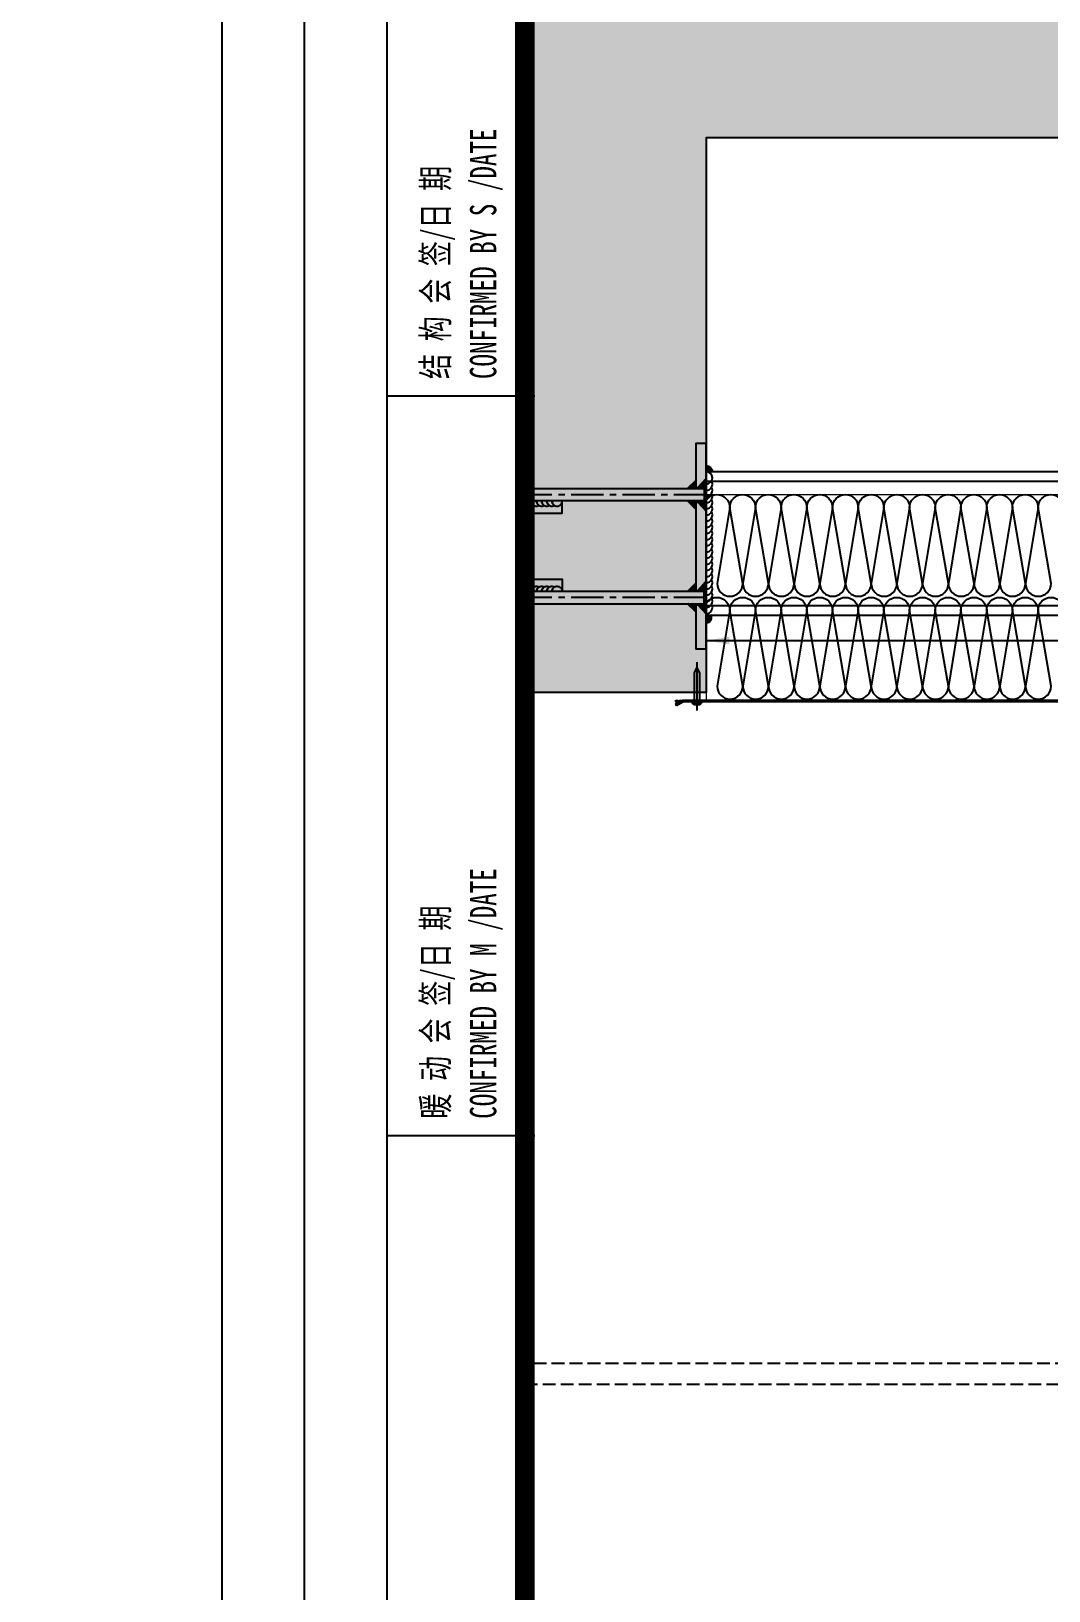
# Model space of a CAD drawing. Extents: x -8792 to 174344, y -43961 to 62816.
# Drawn here: x 2158 to 3148, y -9037 to -7519 of the extents above; entities that cross this region are included whole.
import ezdxf
from ezdxf.enums import TextEntityAlignment as Align
from ezdxf.xclip import XClip

# ---------------------------------------------------------------- set-up
doc = ezdxf.new("R2010")
doc.units = 0
doc.header["$LTSCALE"] = 50
doc.header["$XCLIPFRAME"] = 0
for name, pattern in [('CENTER', [2, 1.25, -0.25, 0.25, -0.25]), ('DASH', [0.35, 0.25, -0.1]), ('DOT2', [0.125, 0, -0.125]), ('HIDDEN', [0.375, 0.25, -0.125]), ('HIDDEN2', [0.1875, 0.125, -0.0625]), ('JIS_08_15', [17.25, 15, -0.75, 0.75, -0.75])]:
    doc.linetypes.add(name, pattern=pattern)
for name, color, linetype in [('#分隔线', 1, 'JIS_08_15'), ('#填充层', 8, 'Continuous'), ('#标注', 1, 'Continuous'), ('#焊缝', 1, 'Continuous'), ('#结构边线+内凹外凸边线', 5, 'Continuous'), ('#配件', 11, 'Continuous'), ('#钢材', 34, 'Continuous'), ('0-焊缝', 10, 'Continuous'), ('0-钢材投影', 40, 'Continuous'), ('1 标注线 辅助线', 1, 'CENTER'), ('2017_11-sheet-L2$0$C-SHET-TTLB', 11, 'Continuous'), ('6 附件', 6, 'Continuous'), ('8 填充 焊缝', 8, 'Continuous'), ('A-FLOR-OTLN', 4, 'DOT2'), ('C-SHET-SHBD', 11, 'Continuous'), ('C-SHET-TTLB', 11, 'Continuous'), ('DIM', 173, 'Continuous'), ('Fill', 8, 'Continuous'), ('STEEL', 34, 'Continuous'), ('TK', 7, 'Continuous'), ('吊顶', 7, 'Continuous'), ('通-图框-文字', 4, 'Continuous')]:
    doc.layers.add(name, color=color, linetype=linetype)
doc.layers.add('TC1_hatch', color=251, linetype='Continuous', lineweight=13)
doc.styles.add('2017_11-sheet-L2$0$SHEET-ECADI', font='', dxfattribs={"width": 0.7})
doc.styles.add('JHZX', font='jrs.shx', dxfattribs={"width": 0.6, "bigfont": 'jhz.shx'})
doc.styles.add('XD-2008', font='xd-hzs.shx', dxfattribs={"width": 0.7, "bigfont": 'xd-hztxt.shx'})
doc.styles.add('XD2008', font='@1romans.shx', dxfattribs={"width": 0.7, "bigfont": '!hztxt.shx'})
doc.styles.get('2017_11-sheet-L2$0$SHEET-ECADI').set_extended_font_data('SimHei')
doc.dimstyles.new('JZBZ-15', dxfattribs={"dimscale": 15, "dimtxt": 3, "dimasz": 1.5, "dimexe": 1, "dimexo": 1, "dimgap": 0.5, "dimtad": 1, "dimdec": 0, "dimdsep": 46, "dimtxsty": 'JHZX', "dimblk1": 'ARCHTICK', "dimblk2": 'ARCHTICK', "dimsah": 1, "dimcen": 0, "dimclrd": 1, "dimclre": 1, "dimclrt": 2, "dimadec": 3, "dimazin": 2, "dimtfac": 1, "dimtdec": 0, "dimtix": 1, "dimtmove": 0, "dimatfit": 3, "dimfxl": 0, "dimtolj": 1, "dimlwd": -1, "dimlwe": -1, "dimarcsym": 0})

# ---------------------------------------------------------------- blocks, each defined once
blk = doc.blocks.new('A$Cbd8d7c8c')
at = {"layer": 'A-FLOR-OTLN', "color": 8}
blk.add_lwpolyline([(-22721.2, -15689.9), (-43719.4, -33393.2, 0.413756), (-43991.6, -36561, 0.189672), (122158.2, -126683, 0.414786), (124666, -124719.5), (133885.2, -48361.9, 0.379931), (116453.3, -23207.9, 0.236452)], format="xyb", dxfattribs=at)
at = {"layer": '吊顶', "const_width": 3}
blk.add_lwpolyline([(36525.2, -42886.2, 0.056654), (31389.8, -41079.3), (30859.1, -40957.8, -0.112536), (21289.5, -36343.7, -0.028917), (3039, -19971, 0.413532), (-633.6, -19953.4), (-31397.9, -50352.8, 0.414781), (-31416.3, -54033.3, 0.170492), (123964.3, -129414.7, 0.412564), (126841.2, -127143.2), (136317.5, -48655.6, 1.269195), (87076.8, -54393.3)], format="xyb", dxfattribs=at)
blk = doc.blocks.new('*U138')
at = {"layer": '#分隔线'}
blk.add_line((38.6, 0), (-8.4, 0), dxfattribs=at)
at = {"layer": '#配件'}
blk.add_line((0, -2.5), (0, 2.5), dxfattribs=at)
blk.add_lwpolyline([(28.1, 2.5), (0, 2.5), (0, 4.8, 0.198788), (-3, 2.4), (-3, -2.4, 0.198788), (0, -4.8), (0, -2.5), (28.1, -2.5), (33.1, 0)], format="xyb", close=True, dxfattribs=at)
blk.add_lwpolyline([(-2.4, 3.2), (-2, 2.7, -0.304141), (-1.9, 1.6), (-2, 1.5, 0.444452), (-1.7, 0.8), (-1.2, 0.1, -0.390174), (-1.2, -0.1), (-1.7, -0.8, 0.444452), (-2, -1.5), (-1.9, -1.6, -0.304141), (-2, -2.7), (-2.4, -3.2)], format="xyb", dxfattribs=at)
blk = doc.blocks.new('*U209')
at = {"layer": '0-焊缝'}
for centre, end in [((3996.5, 3047.7), 180), ((4001.5, 3047.7), 120), ((4006.5, 3047.7), 120), ((4011.5, 3047.7), 120), ((4016.5, 3047.7), 120), ((4021.5, 3047.7), 120), ((4026.5, 3047.7), 120), ((4031.5, 3047.7), 120), ((4036.5, 3047.7), 120), ((4041.5, 3047.7), 120), ((4046.5, 3047.7), 120), ((4051.5, 3047.7), 120), ((4056.5, 3047.7), 120), ((4061.5, 3047.7), 120), ((4066.5, 3047.7), 120), ((4071.5, 3047.7), 120), ((4076.5, 3047.7), 120), ((4081.5, 3047.7), 120), ((4086.5, 3047.7), 120), ((4091.5, 3047.7), 120), ((4096.5, 3047.7), 120), ((4101.5, 3047.7), 120)]:
    blk.add_arc(centre, 5, 0, end, dxfattribs=at)
blk = doc.blocks.new('*U288')
at = {"layer": '#焊缝'}
for centre, end in [((3996.5, 3047.7), 180), ((4001.5, 3047.7), 120), ((4006.5, 3047.7), 120), ((4011.5, 3047.7), 120), ((4016.5, 3047.7), 120), ((4021.5, 3047.7), 120), ((4026.5, 3047.7), 120)]:
    blk.add_arc(centre, 5, 0, end, dxfattribs=at)
blk = doc.blocks.new('*U289')
at = {"layer": '#焊缝'}
for centre, end in [((3996.5, 3047.7), 180), ((4001.5, 3047.7), 120), ((4006.5, 3047.7), 120), ((4011.5, 3047.7), 120), ((4016.5, 3047.7), 120), ((4021.5, 3047.7), 120), ((4026.5, 3047.7), 120)]:
    blk.add_arc(centre, 5, 0, end, dxfattribs=at)
blk = doc.blocks.new('*U141')
at = {"layer": '#焊缝'}
h = blk.add_hatch(color=256, dxfattribs=at)
edge = h.paths.add_edge_path()
edge.add_line((2078.4, 914.2), (2078.4, 908.2))
edge.add_ellipse((2078.4, 902.2), major_axis=(-4.24, 4.24), ratio=1, start_angle=302.9288, end_angle=315, ccw=False)
edge.add_line((2079.6, 908), (2084.4, 908))
edge.add_ellipse((2078.4, 908.2), major_axis=(4.24, 4.24), ratio=1, start_angle=313.733, end_angle=405)
at = {"layer": '#钢材'}
h = blk.add_hatch(color=256, dxfattribs=at)
edge = h.paths.add_edge_path()
edge.add_line((2084, 768.1), (2078.4, 768.1))
edge.add_line((2078.4, 768.1), (2078.4, 760.1))
edge.add_ellipse((2078.4, 766.1), major_axis=(-4.24, 4.24), ratio=1, start_angle=135, end_angle=244.4712)
at = {"layer": '#分隔线', "color": 34, "ltscale": 0.9}
blk.add_line((2507.6, 865.7), (2443, 865.7), dxfattribs=at)
at = {"layer": '#分隔线'}
for p, q in [((2474.5, 853.3), (2474.5, 878.1)), ((2474.5, 798.3), (2474.5, 823.1)), ((2507.6, 810.7), (2443, 810.7))]:
    blk.add_line(p, q, dxfattribs=at)
at = {"layer": '#焊缝', "extrusion": (-1.22461e-16, 5.56886e-30, -1)}
blk.add_arc((-2078.4, 908.2), 6, 90, 180, dxfattribs=at)
at = {"layer": '#配件'}
for points in [[(2479.7, 874.7), (2484.9, 865.7), (2479.7, 856.7), (2469.3, 856.7), (2464.1, 865.7), (2469.3, 874.7)], [(2479.7, 819.7), (2484.9, 810.7), (2479.7, 801.7), (2469.3, 801.7), (2464.1, 810.7), (2469.3, 819.7)]]:
    blk.add_lwpolyline(points, close=True, dxfattribs=at)
for centre, radius in [((2474.5, 865.7), 9), ((2474.5, 865.7), 6), ((2474.5, 810.7), 9), ((2474.5, 810.7), 6)]:
    blk.add_circle(centre, radius, dxfattribs=at)
for centre in [(2474.5, 865.7), (2474.5, 810.7)]:
    blk.add_arc(centre, 4.25, 0, 270, dxfattribs=at)
at = {"layer": '#钢材', "color": 34}
for p, q in [((2515.9, 908.2), (2078.4, 908.2)), ((2078.4, 768.2), (2078.4, 908.2)), ((2515.9, 898.7), (2078.4, 898.7)), ((2078.4, 888.2), (2078.4, 788.2)), ((2492.5, 883.2), (2457.5, 883.2)), ((2457.5, 883.2), (2457.5, 793.2)), ((2492.5, 793.2), (2492.5, 883.2)), ((2457.5, 817.2), (2454.5, 817.2)), ((2515.9, 777.7), (2078.4, 777.7)), ((2515.9, 768.2), (2078.4, 768.2))]:
    blk.add_line(p, q, dxfattribs=at)
at = {"layer": '#钢材', "color": 8, "linetype": 'HIDDEN', "ltscale": 2}
blk.add_line((2435.9, 908.2), (2435.9, 768.2), dxfattribs=at)
at = {"layer": '#钢材'}
for p, q in [((2515.9, 908.2), (2515.9, 768.2)), ((2457.5, 872.2), (2454.5, 872.2)), ((2492.5, 872.2), (2494.5, 872.2)), ((2457.5, 859.2), (2454.5, 859.2)), ((2492.5, 859.2), (2494.5, 859.2)), ((2492.5, 817.2), (2494.5, 817.2)), ((2457.5, 804.2), (2454.5, 804.2)), ((2457.5, 793.2), (2492.5, 793.2)), ((2492.5, 804.2), (2494.5, 804.2))]:
    blk.add_line(p, q, dxfattribs=at)
at = {"layer": '#钢材', "linetype": 'Continuous'}
for p, q in [((2454.5, 872.2), (2454.5, 872.2)), ((2494.5, 872.2), (2494.5, 872.2)), ((2454.5, 859.2), (2454.5, 859.2)), ((2494.5, 859.2), (2494.5, 859.2)), ((2454.5, 817.2), (2454.5, 817.2)), ((2494.5, 817.2), (2494.5, 817.2)), ((2454.5, 804.2), (2454.5, 804.2)), ((2494.5, 804.2), (2494.5, 804.2))]:
    blk.add_line(p, q, dxfattribs=at)
at = {"layer": '#钢材', "color": 34, "linetype": 'HIDDEN2', "ltscale": 2}
for p, q in [((2492.5, 872.2), (2457.5, 872.2)), ((2457.5, 859.2), (2492.5, 859.2)), ((2492.5, 817.2), (2457.5, 817.2)), ((2457.5, 804.2), (2492.5, 804.2))]:
    blk.add_line(p, q, dxfattribs=at)
at = {"layer": '#钢材', "color": 34}
for centre, start, end in [((2454.5, 865.7), 90, 270), ((2494.5, 865.7), 270, 90), ((2454.5, 810.7), 90, 270), ((2494.5, 810.7), 270, 90)]:
    blk.add_arc(centre, 6.5, start, end, dxfattribs=at)
at = {"layer": '#钢材', "color": 34, "xscale": 1.2, "yscale": 1.2, "zscale": 1.2, "rotation": 270}
blk.add_blockref('*U209', (-1578.8, 5698), dxfattribs=at)
at = {"layer": '#钢材', "xscale": 0.6, "yscale": 0.6, "zscale": 0.6}
blk.add_blockref('*U288', (68.1, -945.4), dxfattribs=at)
at = {"layer": '#钢材', "yscale": 0.6, "zscale": 0.6}
for name, p, xscale, rotation in [('*U289', (4286.1, 3245.1), -0.6, 90), ('*U289', (663.9, 3245.1), 0.6, 270), ('*U288', (68.1, 2621.8), -0.6, 180)]:
    blk.add_blockref(name, p, dxfattribs=dict(at, xscale=xscale, rotation=rotation))
blk = doc.blocks.new('*U132')
at = {"layer": '8 填充 焊缝'}
h = blk.add_hatch(dxfattribs=at)
h.set_pattern_fill('ANSI37', color=256, scale=0.5, style=0)
h.set_pattern_definition([(45, (12.254, 0), (-1.122532, 1.122532), []), (135, (12.254, 0), (-1.122532, -1.122532), [])])
h.paths.add_polyline_path([(-66, 0), (-50, 0), (-50, -2), (-56, -2), (-56, -8), (-57, -8)])
h.paths.add_polyline_path([(-64, -10), (-56, -10), (-56, -18)])
h.paths.add_polyline_path([(-57, -10), (-57, -8), (-56, -8), (-56, -10)])
h.paths.add_polyline_path([(-44, -10), (-44, -8), (-43, -8), (-43, -10)])
h.paths.add_polyline_path([(-43, -8), (-44, -8), (-44, -2), (-50, -2), (-50, 0), (-34, 0)])
h.paths.add_polyline_path([(-44, -18), (-44, -10), (-36, -10)])
h = blk.add_hatch(dxfattribs=at)
h.set_pattern_fill('ANSI37', color=256, scale=0.5, style=0)
h.set_pattern_definition([(45, (-194.1757, 772.9268), (-1.122532, 1.122532), []), (135, (-194.1757, 772.9268), (-1.122532, -1.122532), [])])
h.paths.add_polyline_path([(66, 0), (50, 0), (50, -2), (56, -2), (56, -8), (57, -8)])
h.paths.add_polyline_path([(64, -10), (56, -10), (56, -18)])
h.paths.add_polyline_path([(57, -10), (57, -8), (56, -8), (56, -10)])
h.paths.add_polyline_path([(44, -10), (44, -8), (43, -8), (43, -10)])
h.paths.add_polyline_path([(43, -8), (44, -8), (44, -2), (50, -2), (50, 0), (34, 0)])
h.paths.add_polyline_path([(44, -18), (44, -10), (36, -10)])
at = {"layer": '0-焊缝'}
for points in [[(-44, -200, 0.57735), (-39.7, -192.5, -0.267949), (-44, -195, 0.57735), (-39.7, -187.5, -0.267949), (-44, -190, 0.57735), (-39.7, -182.5, -0.267949), (-44, -185, 0.57735), (-39.7, -177.5, -0.267949), (-44, -180, 0.57735), (-39.7, -172.5, -0.267949), (-44, -175, 0.57735), (-39.7, -167.5, -0.267949), (-44, -170, 0.57735), (-39.7, -162.5, -0.267949), (-44, -165, 0.57735), (-39.7, -157.5, -0.267949), (-44, -160, 0.57735), (-39.7, -152.5, -0.267949), (-44, -155, 0.57735), (-39.7, -147.5, -0.267949), (-44, -150, 1), (-44, -140, 1)], [(44, -200, -0.57735), (39.7, -192.5, 0.267949), (44, -195, -0.57735), (39.7, -187.5, 0.267949), (44, -190, -0.57735), (39.7, -182.5, 0.267949), (44, -185, -0.57735), (39.7, -177.5, 0.267949), (44, -180, -0.57735), (39.7, -172.5, 0.267949), (44, -175, -0.57735), (39.7, -167.5, 0.267949), (44, -170, -0.57735), (39.7, -162.5, 0.267949), (44, -165, -0.57735), (39.7, -157.5, 0.267949), (44, -160, -0.57735), (39.7, -152.5, 0.267949), (44, -155, -0.57735), (39.7, -147.5, 0.267949), (44, -150, -1), (44, -140, -1)]]:
    blk.add_lwpolyline(points, format="xyb", dxfattribs=at)
at = {"layer": '1 标注线 辅助线', "ltscale": 0.5}
for p, q in [((-50, 0), (-50, -210.3)), ((50, 0), (50, -210.3))]:
    blk.add_line(p, q, dxfattribs=at)
at = {"layer": '6 附件'}
for p, q in [((-57, -8), (-66, 0)), ((-43, -8), (-34, 0)), ((43, -8), (34, 0)), ((57, -8), (66, 0)), ((-64, -10), (-56, -18)), ((-57, -10), (-57, -8)), ((-36, -10), (-44, -18)), ((-43, -10), (-43, -8)), ((36, -10), (44, -18)), ((43, -10), (43, -8)), ((64, -10), (56, -18)), ((57, -10), (57, -8))]:
    blk.add_line(p, q, dxfattribs=at)
at = {"layer": 'STEEL'}
for points in [[(-56, -10), (-100, -10), (-100, 0), (100, 0), (100, -10), (56, -10)], [(44, -10), (-44, -10)], [(-44, -200), (-32, -200), (-32, -140), (-44, -140)], [(44, -200), (32, -200), (32, -140), (44, -140)]]:
    blk.add_lwpolyline(points, dxfattribs=at)
for points in [[(-44, -200), (-56, -200), (-56, -2), (-44, -2)], [(44, -200), (56, -200), (56, -2), (44, -2)]]:
    blk.add_lwpolyline(points, close=True, dxfattribs=at)
blk = doc.blocks.new('ASDFDFBBBB')
at = {"layer": '#填充层', "ltscale": 10}
h = blk.add_hatch(dxfattribs=at)
h.set_pattern_fill('钢筋混凝土', color=256, scale=10)
h.set_pattern_definition([(45, (-4632.229, 2116.876), (-17.67767, 17.67767), []), (50, (-4632.23, 2116.876), (71.72602, -6.27521), [7.5, -82.5]), (355, (-4632.23, 2116.876), (-13.87513, 75.21921), [6, -66]), (100.4514, (-4626.25, 2116.35), (57.85094, 68.94395), [6.37402, -70.1142]), (46.1842, (-4632.23, 2136.88), (106.7241, -16.5519), [11.25, -123.75]), (96.6356, (-4623.33, 2135.5), (93.46627, 97.4118), [9.56103, -105.1713]), (351.1842, (-4632.23, 2136.88), (93.4662, 97.41186), [9, -99]), (21, (-4622.23, 2131.876), (59.6907, -40.26189), [7.5, -82.5]), (326, (-4622.23, 2131.876), (24.33153, 72.515), [6, -66]), (71.4514, (-4617.254, 2128.52), (84.02226, 32.25305), [6.37402, -70.1142]), (37.5, (-4632.229, 2116.876), (1.215986, 33.289385), [0, -65.2, 0, -67, 0, -66.25]), (7.5, (-4632.23, 2116.876), (26.306954, 39.44117), [0, -38.2, 0, -63.7, 0, -25.25]), (327.5, (-4654.529, 2116.876), (53.382244, -2.255487), [0, -25, 0, -78, 0, -103.5]), (317.5, (-4664.53, 2116.876), (58.31862, 10.0105), [0, -32.5, 0, -51.8, 0, -73.5])])
h.paths.add_polyline_path([(12250.1, -350), (-199.9, -350), (-199.9, -470.1), (12250.1, -470.1)])
h.paths.add_polyline_path([(12250.1, -300.1), (12250.1, -1100.1), (12650.1, -1100.1), (12650.1, -430.1), (16850.1, -430.1), (16850.1, -970.1), (17200.1, -970.1), (17200.1, -300.1)])
h = blk.add_hatch()
h.set_pattern_fill('ANSI36', color=8, scale=0.5, angle=270)
h.set_pattern_definition([(315, (40916.41325, 75175.0728), (1.543481521, -0.420949506), [1.984375, -0.396875, 0, -0.396875])])
edge = h.paths.add_edge_path()
edge.add_arc((16882.6, -979.8), 3.38, 138.0156, 214.9822)
edge.add_line((16879.8, -981.8), (16872.5, -977.6))
edge.add_line((16872.5, -977.6), (16880.1, -977.6))
at = {"layer": '#结构边线+内凹外凸边线', "ltscale": 10}
for points in [[(12250.1, -300.1), (12250.1, -1100.1), (12650.1, -1100.1), (12650.1, -430.1), (16850.1, -430.1), (16850.1, -970.1), (17200.1, -970.1), (17200.1, -300.1)], [(12250.1, -350), (-199.9, -350), (-199.9, -470.1), (12250.1, -470.1)]]:
    blk.add_lwpolyline(points, close=True, dxfattribs=at)
at = {"layer": '#钢材', "color": 34}
for p, q in [((16872.5, -977.6), (16492.5, -977.6)), ((16494, -979.1), (16872.1, -979.1)), ((16872.1, -979.1), (16879, -983.1)), ((16879.8, -981.8), (16872.5, -977.6)), ((16879, -983.1), (16879.8, -981.8))]:
    blk.add_line(p, q, dxfattribs=at)
at = {"layer": '0-钢材投影', "color": 34}
blk.add_arc((16882.6, -979.8), 3.38, 138.0156, 214.9822, dxfattribs=at)
at = {"layer": 'DIM', "color": 8, "linetype": 'DASH'}
blk.add_lwpolyline([(16428, -1623.1), (17200.1, -1623.1), (17200.1, -1643.1), (16428, -1643.1)], close=True, dxfattribs=at)
at = {"layer": 'Fill'}
for points in [[(16852.1, -789.9, 1), (16827.1, -789.9), (16839.4, -863.9, -1), (16814.4, -863.9), (16827.1, -789.9, 1), (16802.1, -789.9), (16814.4, -863.9, -1), (16789.4, -863.9), (16802.1, -789.9, 1), (16777.1, -789.9), (16789.4, -863.9, -1), (16764.4, -863.9), (16777.1, -789.9, 1), (16752.1, -789.9), (16764.4, -863.9, -1), (16739.4, -863.9), (16752.1, -789.9, 1), (16727.1, -789.9), (16739.4, -863.9, -1), (16714.4, -863.9), (16727.1, -789.9, 1), (16702.1, -789.9), (16714.4, -863.9, -1), (16689.4, -863.9), (16702.1, -789.9, 1), (16677.1, -789.9), (16689.4, -863.9, -1), (16664.4, -863.9), (16677.1, -789.9, 1), (16652.1, -789.9), (16664.4, -863.9, -1), (16639.4, -863.9), (16652.1, -789.9, 1), (16627.1, -789.9), (16639.4, -863.9, -1), (16614.4, -863.9), (16627.1, -789.9, 1), (16602.1, -789.9), (16614.4, -863.9, -1), (16589.4, -863.9), (16602.1, -789.9, 1), (16577.1, -789.9), (16589.4, -863.9, -1), (16564.4, -863.9), (16577.1, -789.9, 1), (16552.1, -789.9), (16564.4, -863.9, -1), (16539.4, -863.9), (16552.1, -789.9, 1), (16527.1, -789.9), (16539.4, -863.9, -1), (16514.4, -863.9), (16527.1, -789.9, 1), (16502.1, -789.9)], [(16852.1, -889.9, 1), (16827.1, -889.9), (16839.4, -963.9, -1), (16814.4, -963.9), (16827.1, -889.9, 1), (16802.1, -889.9), (16814.4, -963.9, -1), (16789.4, -963.9), (16802.1, -889.9, 1), (16777.1, -889.9), (16789.4, -963.9, -1), (16764.4, -963.9), (16777.1, -889.9, 1), (16752.1, -889.9), (16764.4, -963.9, -1), (16739.4, -963.9), (16752.1, -889.9, 1), (16727.1, -889.9), (16739.4, -963.9, -1), (16714.4, -963.9), (16727.1, -889.9, 1), (16702.1, -889.9), (16714.4, -963.9, -1), (16689.4, -963.9), (16702.1, -889.9, 1), (16677.1, -889.9), (16689.4, -963.9, -1), (16664.4, -963.9), (16677.1, -889.9, 1), (16652.1, -889.9), (16664.4, -963.9, -1), (16639.4, -963.9), (16652.1, -889.9, 1), (16627.1, -889.9), (16639.4, -963.9, -1), (16614.4, -963.9), (16627.1, -889.9, 1), (16602.1, -889.9), (16614.4, -963.9, -1), (16589.4, -963.9), (16602.1, -889.9, 1), (16577.1, -889.9), (16589.4, -963.9, -1), (16564.4, -963.9), (16577.1, -889.9, 1), (16552.1, -889.9), (16564.4, -963.9, -1), (16539.4, -963.9), (16552.1, -889.9, 1), (16527.1, -889.9), (16539.4, -963.9, -1), (16514.4, -963.9), (16527.1, -889.9, 1), (16502.1, -889.9)]]:
    blk.add_lwpolyline(points, format="xyb", dxfattribs=at)
at = {"layer": 'TC1_hatch'}
blk.add_lwpolyline([(16850.1, -977.6), (16338.1, -977.6), (16338.1, -777.6), (16850.1, -777.6)], close=True, dxfattribs=at)
at = {"layer": '#配件', "rotation": 90}
blk.add_blockref('*U138', (16859, -979.1), dxfattribs=at)
at = {"xscale": -1}
blk.add_blockref('*U141', (18928.4, -1663.4), dxfattribs=at)
at = {"layer": 'STEEL', "rotation": 90}
blk.add_blockref('*U132', (16850.1, -827.6, 0), dxfattribs=at)
blk = doc.blocks.new('A3文本框')
at = {"layer": 'Defpoints', "ltscale": 500}
blk.add_lwpolyline([(10, -10), (-420, -10), (-420, 297), (10, 297)], close=True, dxfattribs=at)
at = {"layer": 'C-SHET-SHBD', "style": 'XD2008', "width": 0.7}
for tag, height, p in [('子项名称', 4.5, (-37.489, 35.412)), ('图名', 4.5, (-37.489, 24.269)), ('比例', 3, (-56.3, 8.255)), ('MQJD-01', 3, (-13.245, 2.272))]:
    blk.add_attdef(tag, text='', height=height, dxfattribs=at).set_placement(p, align=Align.CENTER)
blk = doc.blocks.new('_ARCHTICK')
at = {"color": 0, "linetype": 'ByBlock', "const_width": 0.15}
blk.add_lwpolyline([(-0.5, -0.5), (0.5, 0.5)], dxfattribs=at)
blk = doc.blocks.new('华东院_土建2018EcadiA3_2021_06-sheet-L2$0$2014SHEET-L')
at = {"layer": '2017_11-sheet-L2$0$C-SHET-TTLB'}
for p, q in [((0, -90), (-9, -90)), ((0, -135), (-9, -135))]:
    blk.add_line(p, q, dxfattribs=at)
at = {"layer": '2017_11-sheet-L2$0$C-SHET-TTLB', "style": '2017_11-sheet-L2$0$SHEET-ECADI', "width": 0.7}
for s, p in [('CONFIRMED BY S /DATE', (-2.335, -88.957)), ('结 构 会 签/日 期', (-5.238, -88.957)), ('CONFIRMED BY M /DATE', (-2.335, -133.957)), ('暖 动 会 签/日 期', (-5.238, -133.957))]:
    blk.add_text(s, height=1.6, rotation=90, dxfattribs=at).set_placement(p)
blk = doc.blocks.new('华东院_土建2018EcadiA3_2021_06-sheet-L2', base_point=(18.4, 410))
at = {"layer": '2017_11-sheet-L2$0$C-SHET-TTLB'}
blk.add_blockref('华东院_土建2018EcadiA3_2021_06-sheet-L2$0$2014SHEET-L', (19, 410.6), dxfattribs=at)
blk = doc.blocks.new('A$Ce60f285c')
at = {"layer": 'C-SHET-TTLB'}
blk.add_line((10, 297.6), (10, 9.416), dxfattribs=at)
for points in [[(430, 307), (430, 0), (0, 0), (0, 307)], [(425, 302), (425, 5), (5, 5), (5, 302)]]:
    blk.add_lwpolyline(points, close=True, dxfattribs=at)
at = {"layer": 'C-SHET-TTLB', "const_width": 1.2}
blk.add_lwpolyline([(18.4, 297), (420, 297), (420, 10), (18.4, 10)], close=True, dxfattribs=at)
at = {"layer": 'C-SHET-TTLB'}
blk.add_blockref('华东院_土建2018EcadiA3_2021_06-sheet-L2', (18.4, 297), dxfattribs=at)
at = {"layer": 'C-SHET-SHBD', "style": 'XD2008', "width": 0.7}
for tag, p in [('审定人', (345.736, 128.403)), ('设总', (345.736, 118.195)), ('审核人', (345.736, 107.963)), ('专业负责人', (345.736, 97.755)), ('校对人', (345.736, 87.546)), ('设计人', (345.736, 77.639))]:
    blk.add_attdef(tag, p, '', height=2.8, dxfattribs=at)
for tag, p in [('工程编号', (368.416, 27.046)), ('阶段', (404.414, 27.046)), ('专业', (404.414, 19.691))]:
    blk.add_attdef(tag, text='', height=3.5, dxfattribs=at).set_placement(p, align=Align.MIDDLE_CENTER)
at = {"layer": 'C-SHET-SHBD', "style": 'XD2008', "width": 0.7, "flags": 1}
blk.add_attdef('日期', text='', height=3.5, dxfattribs=at).set_placement((368.416, 13.426), align=Align.MIDDLE_CENTER)
at = {"layer": '通-图框-文字', "style": 'XD-2008', "width": 0.7}
for tag, p in [('建设单位', (383.408, 70.61)), ('项目名称', (383.282, 58.428))]:
    blk.add_attdef(tag, text='', height=5, dxfattribs=at).set_placement(p, align=Align.MIDDLE_CENTER)
blk = doc.blocks.new('A$C6049850a')
at = {"ltscale": 10}
blk.add_blockref('A$Ce60f285c', (0, 0), dxfattribs=at)

msp = doc.modelspace()

# ---------------------------------------------------------------- block references
at = {"ltscale": 10}
ref = msp.add_blockref('A$Cbd8d7c8c', (-20242.468, 78224.561), dxfattribs=at)
XClip(ref).set_block_clipping_path([(33737.5024453482, -58253.8739175466), (58527.5008306247, -28195.842069268)])
ref = msp.add_blockref('A$Cbd8d7c8c', (22321.982, 94074.685), dxfattribs=at)
XClip(ref).set_block_clipping_path([(76291.0063025201, -72283.9918497168), (103268.9259821397, -47877.3086105986)])
at = {"ltscale": 12}
ref = msp.add_blockref('ASDFDFBBBB', (16523.379, -7192.873), dxfattribs=dict(at, xscale=-1))
XClip(ref).set_block_clipping_path([(4357.7572503736, -3823.1708667884), (6968.1443472763, 1342.8291332118)])
ref = msp.add_blockref('ASDFDFBBBB', (14736.155, -7192.873), dxfattribs=dict(at, xscale=-1))
XClip(ref).set_block_clipping_path([(-715.4778529943, -3797.3053243063), (2511.2529271227, 1432.8291332118)])
ref = msp.add_blockref('ASDFDFBBBB', (19664.938, -7192.873), dxfattribs=dict(at, xscale=-1))
XClip(ref).set_block_clipping_path([(11800.9034438342, -3842.9944827884), (17026.5034438345, 748.8291332118)])

# ---------------------------------------------------------------- next in the draw order: block references
at = {"ltscale": 10, "xscale": 16, "yscale": 16, "zscale": 16}
msp.add_blockref('A$C6049850a', (2344.035, -11196.044), dxfattribs=at)
at = {"layer": 'TK', "color": 0, "xscale": 16, "yscale": 16, "zscale": 16}
msp.add_blockref('A3文本框', (9064.035, -11036.044), dxfattribs=at)

# ---------------------------------------------------------------- next in the draw order: leaders
at = {"layer": '#标注', "ltscale": 10}
msp.add_leader([(2814.882, -8112.364), (3929.813, -8112.364)], dimstyle='JZBZ-15', override={"dimgap": 0.5, "dimtad": 0}, dxfattribs=at)

doc.saveas('drawing.dxf')
